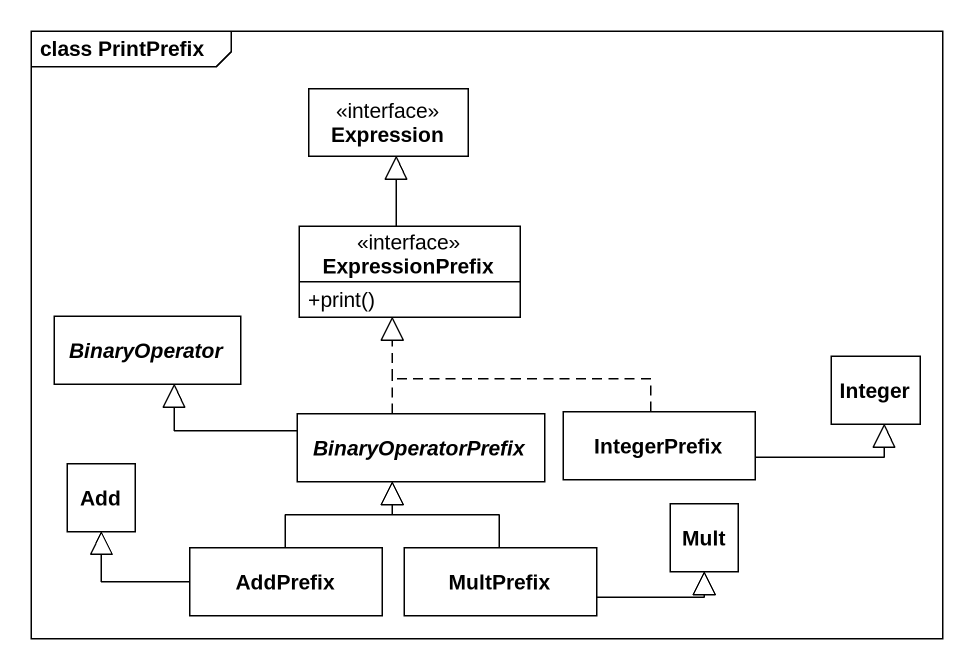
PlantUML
@startuml
mainframe class PrintPrefix
hide circle
hide empty members
skinparam classAttributeIconSize 0
interface Expression #FFFFFF
interface ExpressionPrefix #FFFFFF {
  +print()
}
abstract class BinaryOperator #FFFFFF
class Integer #FFFFFF
abstract class BinaryOperatorPrefix #FFFFFF
class IntegerPrefix #FFFFFF
class Add #FFFFFF
class Mult #FFFFFF
class AddPrefix #FFFFFF
class MultPrefix #FFFFFF
ExpressionPrefix -up-|> Expression
BinaryOperatorPrefix .up.|> ExpressionPrefix
BinaryOperatorPrefix -left-|> BinaryOperator
IntegerPrefix .up.|> ExpressionPrefix
IntegerPrefix -right-|> Integer
AddPrefix -up-|> BinaryOperatorPrefix
AddPrefix -left-|> Add
MultPrefix -up-|> BinaryOperatorPrefix
MultPrefix -right-|> Mult
@enduml
